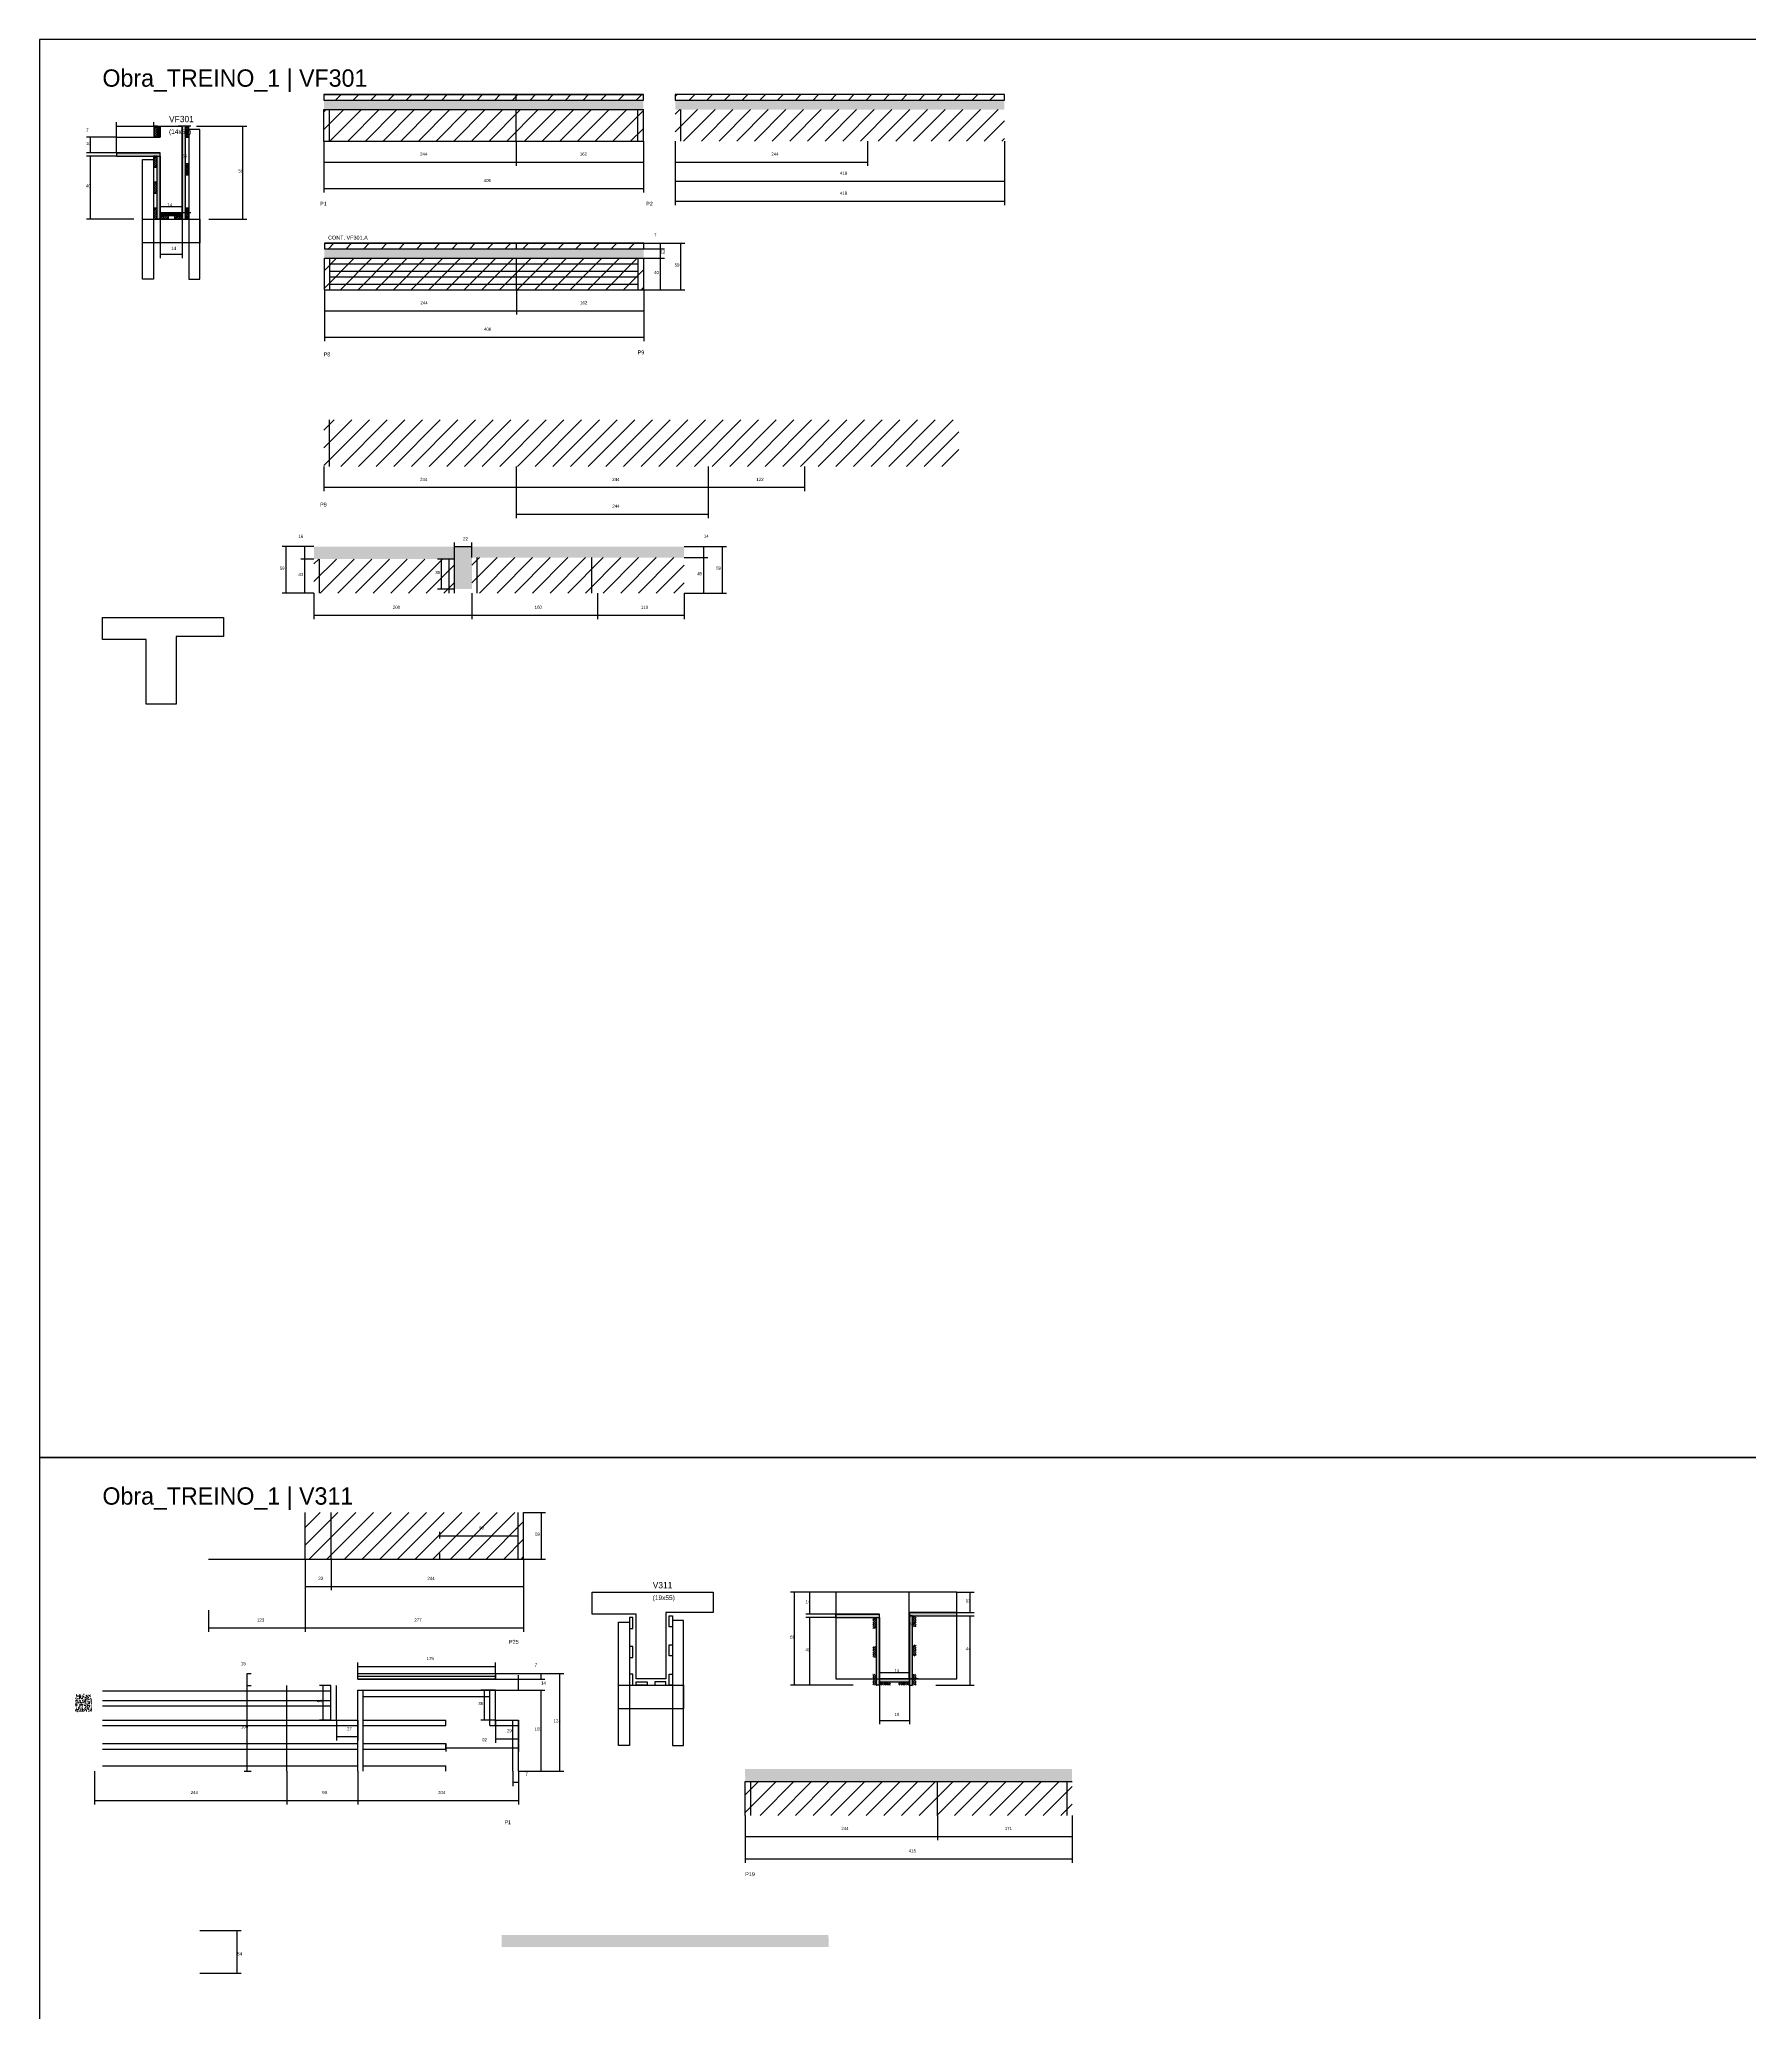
# Model space of a CAD drawing. Header units: metres. Extents: x -41 to 34840, y -36000 to 1848.
# Drawn here: x 0 to 2171, y -705 to 1800 of the extents above; entities that cross this region are included whole.
import ezdxf

# ---------------------------------------------------------------- set-up
doc = ezdxf.new("R2010")
doc.units = ezdxf.units.M
for name, color, linetype in [('CELL_BORDER', 8, 'Continuous'), ('CONCRETO', 251, 'Continuous'), ('COTA', 4, 'Continuous'), ('Cota Seção (2x)', 4, 'Continuous'), ('Hachura', 253, 'Continuous'), ('LABEL_ID', 3, 'Continuous'), ('Madeira', 126, 'Continuous'), ('NOMENCLATURA', 7, 'Continuous'), ('Painéis', 200, 'Continuous'), ('REAPROVEITAMENTO', 251, 'Continuous'), ('SARR_2.2x7', 40, 'Continuous'), ('SARR_3.5x7', 81, 'Continuous'), ('Texto Seção', 7, 'Continuous')]:
    doc.layers.add(name, color=color, linetype=linetype)

msp = doc.modelspace()

# ---------------------------------------------------------------- hatches: boundary and pattern name
at = {"layer": 'COTA'}
h = msp.add_hatch(dxfattribs=at)
h.set_pattern_fill('AR-CONC', scale=0.03)
h.paths.add_polyline_path([(766.7, 1723), (361.2, 1723), (361.2, 1723), (361.2, 1711), (361.2, 1711), (766.7, 1711), (766.7, 1711), (766.7, 1723)])
h = msp.add_hatch(dxfattribs=at)
h.set_pattern_fill('AR-CONC', scale=0.03)
h.paths.add_polyline_path([(1225.2, 1711), (1225.2, 1723), (1225.2, 1723), (807.2, 1723), (807.2, 1723), (807.2, 1711), (807.2, 1711), (1225.2, 1711)])
h = msp.add_hatch(dxfattribs=at)
h.set_pattern_fill('AR-CONC', scale=0.03)
h.paths.add_polyline_path([(767.2, 1534.2), (361.7, 1534.2), (361.7, 1534.2), (361.7, 1522.2), (361.7, 1522.2), (767.2, 1522.2), (767.2, 1522.2), (767.2, 1534.2)])
h = msp.add_hatch(dxfattribs=at)
h.set_pattern_fill('AR-CONC', scale=0.03)
h.paths.add_polyline_path([(549, 1102.3), (549, 1142.3), (549, 1142.3), (818.5, 1142.3), (818.5, 1142.3), (818.5, 1156.3), (818.5, 1156.3), (348.5, 1156.3), (348.5, 1156.3), (348.5, 1140.3), (348.5, 1140.3), (527, 1140.3), (527, 1140.3), (527, 1102.3), (527, 1102.3), (549, 1102.3)])
h = msp.add_hatch(dxfattribs=at)
h.set_pattern_fill('AR-CONC', scale=0.03)
h.paths.add_polyline_path([(66.5, -322.4), (66.5, -300.5), (66.5, -300.5), (45.9, -300.5), (45.9, -300.5), (45.9, -322.4), (45.9, -322.4), (66.5, -322.4)])
h = msp.add_hatch(dxfattribs=at)
h.set_pattern_fill('AR-CONC', scale=0.03)
h.paths.add_polyline_path([(1311.1, -395.6), (895.8, -395.6), (895.8, -395.6), (896.1, -411.6), (896.1, -411.6), (1311.1, -411.6), (1311.1, -411.6), (1311.1, -395.6)])
h = msp.add_hatch(dxfattribs=at)
h.set_pattern_fill('AR-CONC', scale=0.03)
h.paths.add_polyline_path([(1001.7, -606.4), (586.6, -606.4), (586.6, -606.4), (586.9, -621.4), (586.9, -621.4), (1002, -621.4), (1002, -621.4), (1001.7, -606.4)])
at = {"layer": 'Hachura'}
h = msp.add_hatch(dxfattribs=at)
h.set_pattern_fill('ANSI31', scale=0.5)
h.paths.add_polyline_path([(145.3, 1676), (149.7, 1676), (149.7, 1676), (149.7, 1690), (149.7, 1690), (145.3, 1690), (145.3, 1690), (145.3, 1676)])
h = msp.add_hatch(color=8, dxfattribs=at)
h.dxf.hatch_style = 1
h.paths.add_polyline_path([(149.7, 1690), (153.3, 1690), (153.3, 1690), (153.3, 1676), (153.3, 1676), (149.7, 1676), (149.7, 1676), (149.7, 1690)])
h = msp.add_hatch(color=8, dxfattribs=at)
h.dxf.hatch_style = 1
h.paths.add_polyline_path([(185.3, 1690), (181.3, 1690), (181.3, 1690), (181.3, 1572), (181.3, 1572), (185.3, 1572), (185.3, 1572), (185.3, 1690)])
h = msp.add_hatch(dxfattribs=at)
h.set_pattern_fill('ANSI31', scale=0.5)
h.paths.add_polyline_path([(185.3, 1676), (189.7, 1676), (189.7, 1676), (189.7, 1690), (189.7, 1690), (185.3, 1690), (185.3, 1690), (185.3, 1676)])
h = msp.add_hatch(color=8, dxfattribs=at)
h.dxf.hatch_style = 1
h.paths.add_polyline_path([(153.3, 1652), (153.3, 1656), (153.3, 1656), (97.7, 1656), (97.7, 1656), (97.7, 1652), (97.7, 1652), (153.3, 1652)])
h = msp.add_hatch(dxfattribs=at)
h.set_pattern_fill('ANSI31', scale=0.5)
h.paths.add_polyline_path([(144.9, 1638), (149.3, 1638), (149.3, 1638), (149.3, 1652), (149.3, 1652), (144.9, 1652), (144.9, 1652), (144.9, 1638)])
h = msp.add_hatch(color=8, dxfattribs=at)
h.dxf.hatch_style = 1
h.paths.add_polyline_path([(153.3, 1652), (149.3, 1652), (149.3, 1652), (149.3, 1572), (149.3, 1572), (153.3, 1572), (153.3, 1572), (153.3, 1652)])
h = msp.add_hatch(dxfattribs=at)
h.set_pattern_fill('ANSI31', scale=0.5)
h.paths.add_polyline_path([(185.3, 1628), (189.7, 1628), (189.7, 1628), (189.7, 1642), (189.7, 1642), (185.3, 1642), (185.3, 1642), (185.3, 1628)])
h = msp.add_hatch(dxfattribs=at)
h.set_pattern_fill('ANSI31', scale=0.5)
h.paths.add_polyline_path([(144.9, 1605), (149.3, 1605), (149.3, 1605), (149.3, 1619), (149.3, 1619), (144.9, 1619), (144.9, 1619), (144.9, 1605)])
h = msp.add_hatch(dxfattribs=at)
h.set_pattern_fill('ANSI31', scale=0.5)
h.paths.add_polyline_path([(144.9, 1572), (149.3, 1572), (149.3, 1572), (149.3, 1586), (149.3, 1586), (144.9, 1586), (144.9, 1586), (144.9, 1572)])
h = msp.add_hatch(color=8, dxfattribs=at)
h.dxf.hatch_style = 1
h.paths.add_polyline_path([(181.3, 1576.4), (181.3, 1580), (181.3, 1580), (153.3, 1580), (153.3, 1580), (153.3, 1576.4), (153.3, 1576.4), (181.3, 1576.4)])
h = msp.add_hatch(dxfattribs=at)
h.set_pattern_fill('ANSI31', scale=0.5)
h.paths.add_polyline_path([(185.3, 1572), (189.7, 1572), (189.7, 1572), (189.7, 1586), (189.7, 1586), (185.3, 1586), (185.3, 1586), (185.3, 1572)])
h = msp.add_hatch(dxfattribs=at)
h.set_pattern_fill('ANSI31', scale=0.5)
h.paths.add_polyline_path([(153.3, 1572), (153.3, 1576.4), (153.3, 1576.4), (163.3, 1576.4), (163.3, 1576.4), (163.3, 1572), (163.3, 1572), (153.3, 1572)])
h = msp.add_hatch(dxfattribs=at)
h.set_pattern_fill('ANSI31', scale=0.5)
h.paths.add_polyline_path([(181.3, 1572), (181.3, 1576.4), (181.3, 1576.4), (171.3, 1576.4), (171.3, 1576.4), (171.3, 1572), (171.3, 1572), (181.3, 1572)])
h = msp.add_hatch(color=8, dxfattribs=at)
h.dxf.hatch_style = 1
h.paths.add_polyline_path([(1066.6, -203.1), (1066.6, -199.1), (1066.6, -199.1), (1011, -199.1), (1011, -199.1), (1011, -203.1), (1011, -203.1), (1066.6, -203.1)])
h = msp.add_hatch(color=8, dxfattribs=at)
h.dxf.hatch_style = 1
h.paths.add_polyline_path([(1164.6, -201.1), (1164.6, -197.1), (1164.6, -197.1), (1104.6, -197.1), (1104.6, -197.1), (1104.6, -201.1), (1104.6, -201.1), (1164.6, -201.1)])
h = msp.add_hatch(color=8, dxfattribs=at)
h.dxf.hatch_style = 1
h.paths.add_polyline_path([(1108.6, -199.1), (1104.6, -199.1), (1104.6, -199.1), (1104.6, -289.1), (1104.6, -289.1), (1108.6, -289.1), (1108.6, -289.1), (1108.6, -199.1)])
h = msp.add_hatch(dxfattribs=at)
h.set_pattern_fill('ANSI31', scale=0.5)
h.paths.add_polyline_path([(1058.2, -217.1), (1062.6, -217.1), (1062.6, -217.1), (1062.6, -203.1), (1062.6, -203.1), (1058.2, -203.1), (1058.2, -203.1), (1058.2, -217.1)])
h = msp.add_hatch(color=8, dxfattribs=at)
h.dxf.hatch_style = 1
h.paths.add_polyline_path([(1062.6, -201.1), (1066.6, -201.1), (1066.6, -201.1), (1066.6, -289.1), (1066.6, -289.1), (1062.6, -289.1), (1062.6, -289.1), (1062.6, -201.1)])
h = msp.add_hatch(dxfattribs=at)
h.set_pattern_fill('ANSI31', scale=0.5)
h.paths.add_polyline_path([(1113, -215.1), (1108.6, -215.1), (1108.6, -215.1), (1108.6, -201.1), (1108.6, -201.1), (1113, -201.1), (1113, -201.1), (1113, -215.1)])
h = msp.add_hatch(dxfattribs=at)
h.set_pattern_fill('ANSI31', scale=0.5)
h.paths.add_polyline_path([(1058.2, -254.1), (1062.6, -254.1), (1062.6, -254.1), (1062.6, -240.1), (1062.6, -240.1), (1058.2, -240.1), (1058.2, -240.1), (1058.2, -254.1)])
h = msp.add_hatch(dxfattribs=at)
h.set_pattern_fill('ANSI31', scale=0.5)
h.paths.add_polyline_path([(1113, -252.1), (1108.6, -252.1), (1108.6, -252.1), (1108.6, -238.1), (1108.6, -238.1), (1113, -238.1), (1113, -238.1), (1113, -252.1)])
h = msp.add_hatch(dxfattribs=at)
h.set_pattern_fill('ANSI31', scale=0.5)
h.paths.add_polyline_path([(1058.2, -289.1), (1062.6, -289.1), (1062.6, -289.1), (1062.6, -275.1), (1062.6, -275.1), (1058.2, -275.1), (1058.2, -275.1), (1058.2, -289.1)])
h = msp.add_hatch(dxfattribs=at)
h.set_pattern_fill('ANSI31', scale=0.5)
h.paths.add_polyline_path([(1113, -289.1), (1108.6, -289.1), (1108.6, -289.1), (1108.6, -275.1), (1108.6, -275.1), (1113, -275.1), (1113, -275.1), (1113, -289.1)])
h = msp.add_hatch(color=8, dxfattribs=at)
h.dxf.hatch_style = 1
h.paths.add_polyline_path([(1104.6, -284.7), (1104.6, -281.1), (1104.6, -281.1), (1066.6, -281.1), (1066.6, -281.1), (1066.6, -284.7), (1066.6, -284.7), (1104.6, -284.7)])
h = msp.add_hatch(dxfattribs=at)
h.set_pattern_fill('ANSI31', scale=0.5)
h.paths.add_polyline_path([(1066.6, -289.1), (1066.6, -284.7), (1066.6, -284.7), (1080.6, -284.7), (1080.6, -284.7), (1080.6, -289.1), (1080.6, -289.1), (1066.6, -289.1)])
h = msp.add_hatch(dxfattribs=at)
h.set_pattern_fill('ANSI31', scale=0.5)
h.paths.add_polyline_path([(1104.6, -289.1), (1104.6, -284.7), (1104.6, -284.7), (1090.6, -284.7), (1090.6, -284.7), (1090.6, -289.1), (1090.6, -289.1), (1104.6, -289.1)])
at = {"layer": 'REAPROVEITAMENTO'}
h = msp.add_hatch(dxfattribs=at)
h.set_pattern_fill('ANSI31', scale=5)
h.paths.add_polyline_path([(361.2, 1730), (361.2, 1723), (361.2, 1723), (766.7, 1723), (766.7, 1723), (766.7, 1730), (766.7, 1730), (361.2, 1730)])
h = msp.add_hatch(dxfattribs=at)
h.set_pattern_fill('ANSI31', scale=5)
h.paths.add_polyline_path([(807.2, 1730), (807.2, 1723), (807.2, 1723), (1225.2, 1723), (1225.2, 1723), (1225.2, 1730), (1225.2, 1730), (807.2, 1730)])
h = msp.add_hatch(dxfattribs=at)
h.set_pattern_fill('ANSI31', scale=5)
h.paths.add_polyline_path([(361.2, 1711), (361.2, 1671), (361.2, 1671), (766.7, 1671), (766.7, 1671), (766.7, 1711), (766.7, 1711), (361.2, 1711)])
h = msp.add_hatch(dxfattribs=at)
h.set_pattern_fill('ANSI31', scale=5)
h.paths.add_polyline_path([(807.2, 1711), (807.2, 1671), (807.2, 1671), (1225.2, 1671), (1225.2, 1671), (1225.2, 1711), (1225.2, 1711), (807.2, 1711)])
h = msp.add_hatch(dxfattribs=at)
h.set_pattern_fill('ANSI31', scale=5)
h.paths.add_polyline_path([(361.7, 1541.2), (361.7, 1534.2), (361.7, 1534.2), (767.2, 1534.2), (767.2, 1534.2), (767.2, 1541.2), (767.2, 1541.2), (361.7, 1541.2)])
h = msp.add_hatch(dxfattribs=at)
h.set_pattern_fill('ANSI31', scale=5)
h.paths.add_polyline_path([(361.7, 1522.2), (361.7, 1482.2), (361.7, 1482.2), (767.2, 1482.2), (767.2, 1482.2), (767.2, 1522.2), (767.2, 1522.2), (361.7, 1522.2)])
h = msp.add_hatch(dxfattribs=at)
h.set_pattern_fill('ANSI31', scale=5)
h.paths.add_polyline_path([(361.2, 1317), (361.2, 1258), (361.2, 1258), (1167.2, 1258), (1167.2, 1258), (1167.2, 1317), (1167.2, 1317), (361.2, 1317)])
h = msp.add_hatch(dxfattribs=at)
h.set_pattern_fill('ANSI31', scale=5)
h.paths.add_polyline_path([(527, 1097.3), (527, 1140.3), (527, 1140.3), (348.5, 1140.3), (348.5, 1140.3), (348.5, 1097.3), (348.5, 1097.3), (527, 1097.3)])
h = msp.add_hatch(dxfattribs=at)
h.set_pattern_fill('ANSI31', scale=5)
h.paths.add_polyline_path([(818.5, 1097.3), (818.5, 1142.3), (818.5, 1142.3), (549, 1142.3), (549, 1142.3), (549, 1097.3), (549, 1097.3), (818.5, 1097.3)])
h = msp.add_hatch(dxfattribs=at)
h.set_pattern_fill('ANSI31', scale=5)
h.paths.add_polyline_path([(337.5, -70), (337.5, -129), (337.5, -129), (614.5, -129), (614.5, -129), (614.5, -70), (614.5, -70), (337.5, -70)])
h = msp.add_hatch(dxfattribs=at)
h.set_pattern_fill('ANSI31', scale=5)
h.paths.add_polyline_path([(1311.1, -454.6), (1311.1, -411.6), (1311.1, -411.6), (896.1, -411.6), (896.1, -411.6), (896.1, -454.6), (896.1, -454.6), (1311.1, -454.6)])

# ---------------------------------------------------------------- linework, layer by layer
at = {"layer": 'CELL_BORDER'}
for points in [[(0, 0), (2900, 0), (2900, 1800), (0, 1800)], [(0, -1800), (2900, -1800), (2900, 0), (0, 0)]]:
    msp.add_lwpolyline(points, close=True, dxfattribs=at)
at = {"layer": 'CONCRETO'}
for points in [[(97.7, 1656), (97.7, 1676), (153.3, 1676), (153.3, 1690), (181.3, 1690), (181.3, 1580), (153.3, 1580), (153.3, 1656)], [(80, 1038.2), (80, 1066.2), (233.6, 1066.2), (233.6, 1042.2), (173.6, 1042.2), (173.6, 956.2), (135.6, 956.2), (135.6, 1038.2)], [(701.8, -199.1), (701.8, -171.1), (855.4, -171.1), (855.4, -197.1), (795.4, -197.1), (795.4, -281.1), (757.4, -281.1), (757.4, -199.1)], [(1011, -281.1), (1164.6, -281.1), (1164.6, -171.1), (1011, -171.1)]]:
    msp.add_lwpolyline(points, close=True, dxfattribs=at)
at = {"layer": 'COTA'}
for p, q in [((97.7, 1676), (97.7, 1695)), ((97.7, 1690), (145.3, 1690)), ((145.3, 1690), (145.3, 1695)), ((199.3, 1690), (263.1, 1690)), ((258.1, 1572), (258.1, 1690)), ((97.7, 1676), (59.6, 1676)), ((97.7, 1656), (59.6, 1656)), ((64.6, 1656), (64.6, 1676)), ((361.2, 1671), (361.2, 1639.4)), ((361.2, 1671), (361.2, 1605.9)), ((605.2, 1671), (605.2, 1639.4)), ((605.2, 1671), (605.2, 1639.4)), ((766.7, 1671), (766.7, 1639.4)), ((766.7, 1671), (766.7, 1605.9)), ((807.2, 1671), (807.2, 1639.4)), ((807.2, 1671), (807.2, 1615.2)), ((807.2, 1671), (807.2, 1589.8)), ((1051.2, 1671), (1051.2, 1639.4)), ((1225.2, 1671), (1225.2, 1615.2)), ((1225.2, 1671), (1225.2, 1589.8)), ((97.7, 1652), (59.6, 1652)), ((64.6, 1572), (64.6, 1652)), ((361.2, 1644.4), (605.2, 1644.4)), ((605.2, 1644.4), (766.7, 1644.4)), ((807.2, 1644.4), (1051.2, 1644.4)), ((361.2, 1610.9), (766.7, 1610.9)), ((807.2, 1620.2), (1225.2, 1620.2)), ((807.2, 1594.8), (1225.2, 1594.8)), ((119.7, 1572), (59.6, 1572)), ((153.3, 1572), (153.3, 1522.3)), ((181.3, 1572), (181.3, 1522.3)), ((214.9, 1572), (263.1, 1572)), ((767.2, 1541.2), (793.5, 1541.2)), ((767.2, 1541.2), (819.5, 1541.2)), ((767.2, 1534.2), (793.5, 1534.2)), ((767.2, 1534.2), (793.5, 1534.2)), ((788.5, 1534.2), (788.5, 1541.2)), ((788.5, 1522.2), (788.5, 1534.2)), ((814.5, 1482.2), (814.5, 1541.2)), ((153.3, 1527.3), (181.3, 1527.3)), ((767.2, 1522.2), (793.5, 1522.2)), ((767.2, 1522.2), (793.5, 1522.2)), ((788.5, 1482.2), (788.5, 1522.2)), ((361.7, 1482.2), (361.7, 1450.7)), ((361.7, 1482.2), (361.7, 1417.1)), ((605.7, 1482.2), (605.7, 1450.7)), ((605.7, 1482.2), (605.7, 1450.7)), ((767.2, 1482.2), (767.2, 1450.7)), ((767.2, 1482.2), (767.2, 1417.1)), ((767.2, 1482.2), (793.5, 1482.2)), ((767.2, 1482.2), (819.5, 1482.2)), ((361.7, 1455.7), (605.7, 1455.7)), ((605.7, 1455.7), (767.2, 1455.7)), ((361.7, 1422.1), (767.2, 1422.1)), ((361.2, 1258), (361.2, 1226.5)), ((605.2, 1258), (605.2, 1226.5)), ((605.2, 1258), (605.2, 1226.5)), ((605.2, 1258), (605.2, 1192.4)), ((849.2, 1258), (849.2, 1226.5)), ((849.2, 1258), (849.2, 1192.4)), ((849.2, 1258), (849.2, 1226.5)), ((971.2, 1258), (971.2, 1226.5)), ((361.2, 1231.5), (605.2, 1231.5)), ((605.2, 1231.5), (849.2, 1231.5)), ((849.2, 1231.5), (971.2, 1231.5)), ((605.2, 1197.4), (849.2, 1197.4)), ((348.5, 1156.3), (308.1, 1156.3)), ((313.1, 1097.3), (313.1, 1156.3)), ((348.5, 1156.3), (331.9, 1156.3)), ((336.9, 1140.3), (336.9, 1156.3)), ((527, 1140.3), (527, 1161.3)), ((527, 1156.3), (549, 1156.3)), ((549, 1142.3), (549, 1161.3)), ((818.5, 1156.3), (848.4, 1156.3)), ((818.5, 1156.3), (872.2, 1156.3)), ((843.4, 1142.3), (843.4, 1156.3)), ((867.2, 1097.3), (867.2, 1156.3)), ((348.5, 1140.3), (331.9, 1140.3)), ((348.5, 1140.3), (331.9, 1140.3)), ((336.9, 1097.3), (336.9, 1140.3)), ((527, 1140.3), (505.5, 1140.3)), ((510.5, 1102.3), (510.5, 1140.3)), ((818.5, 1142.3), (848.4, 1142.3)), ((818.5, 1142.3), (848.4, 1142.3)), ((843.4, 1097.3), (843.4, 1142.3)), ((527, 1102.3), (505.5, 1102.3)), ((348.5, 1097.3), (308.1, 1097.3)), ((348.5, 1097.3), (331.9, 1097.3)), ((348.5, 1097.3), (348.5, 1064.1)), ((549, 1097.3), (549, 1064.1)), ((549, 1097.3), (549, 1064.1)), ((708.5, 1097.3), (708.5, 1064.1)), ((708.5, 1097.3), (708.5, 1064.1)), ((818.5, 1097.3), (848.4, 1097.3)), ((818.5, 1097.3), (872.2, 1097.3)), ((818.5, 1097.3), (818.5, 1064.1)), ((348.5, 1069.1), (549, 1069.1)), ((549, 1069.1), (708.5, 1069.1)), ((708.5, 1069.1), (818.5, 1069.1)), ((614.5, -70), (642.3, -70)), ((637.3, -129), (637.3, -70)), ((508.5, -99.5), (508.5, -94.5)), ((508.5, -99.5), (607.6, -99.5)), ((607.6, -99.5), (607.6, -94.5)), ((337.5, -129), (337.5, -221.5)), ((337.5, -129), (337.5, -168.7)), ((337.5, -129), (337.5, -221.5)), ((370.5, -129), (370.5, -168.7)), ((370.5, -129), (370.5, -168.7)), ((614.5, -129), (642.3, -129)), ((614.5, -129), (614.5, -221.5)), ((614.5, -129), (614.5, -168.7)), ((337.5, -163.7), (370.5, -163.7)), ((370.5, -163.7), (614.5, -163.7)), ((1011, -171.1), (953.6, -171.1)), ((958.6, -289.1), (958.6, -171.1)), ((1011, -171.1), (973, -171.1)), ((978, -199.1), (978, -171.1)), ((1164.6, -171.1), (1186.5, -171.1)), ((1181.5, -197.1), (1181.5, -171.1)), ((214.8, -194), (214.8, -221.5)), ((1011, -199.1), (973, -199.1)), ((1164.6, -197.1), (1186.5, -197.1)), ((214.8, -216.5), (337.5, -216.5)), ((337.5, -216.5), (614.5, -216.5)), ((1011, -203.1), (973, -203.1)), ((978, -289.1), (978, -203.1)), ((1164.6, -201.1), (1186.5, -201.1)), ((1181.5, -289.1), (1181.5, -201.1)), ((1033, -289.1), (953.6, -289.1)), ((1033, -289.1), (973, -289.1)), ((1066.6, -289.1), (1066.6, -338.8)), ((1104.6, -289.1), (1104.6, -338.8)), ((1138.2, -289.1), (1186.5, -289.1)), ((1066.6, -333.8), (1104.6, -333.8)), ((601, -398.4), (601, -417.3)), ((608, -398.4), (608, -417.3)), ((601, -412.3), (608, -412.3)), ((896.1, -454.6), (896.1, -486.1)), ((896.1, -454.6), (896.1, -514.6)), ((1140.1, -454.6), (1140.1, -486.1)), ((1140.1, -454.6), (1140.1, -486.1)), ((1311.1, -454.6), (1311.1, -486.1)), ((1311.1, -454.6), (1311.1, -514.6)), ((896.1, -481.1), (1140.1, -481.1)), ((1140.1, -481.1), (1311.1, -481.1)), ((896.1, -509.6), (1311.1, -509.6)), ((203.8, -600.7), (256.1, -600.7)), ((251.1, -654.7), (251.1, -600.7)), ((203.8, -654.7), (256.1, -654.7))]:
    msp.add_line(p, q, dxfattribs=at)
at = {"layer": 'Cota Seção (2x)'}
for p, q in [((192.3, 1690), (176.3, 1690)), ((181.3, 1580), (181.3, 1690)), ((153.3, 1572), (153.3, 1593)), ((153.3, 1588), (181.3, 1588)), ((192.3, 1580), (176.3, 1580)), ((181.3, 1572), (181.3, 1593)), ((1115.6, -171.1), (1099.1, -171.1)), ((1104.1, -281.1), (1104.1, -171.1)), ((263.9, -289.4), (263.9, -274.4)), ((263.9, -274.4), (268.9, -274.4)), ((404, -274.4), (404, -260.3)), ((404, -265.3), (579, -265.3)), ((579, -274.4), (579, -260.3)), ((579, -274.4), (641.8, -274.4)), ((608, -274.4), (665.8, -274.4)), ((636.8, -281.4), (636.8, -274.4)), ((660.8, -398.4), (660.8, -274.4)), ((1066.6, -289.1), (1066.6, -268.1)), ((1066.6, -273.1), (1104.6, -273.1)), ((1104.6, -289.1), (1104.6, -268.1)), ((263.9, -289.4), (268.9, -289.4)), ((263.9, -398.4), (263.9, -289.4)), ((263.9, -289.4), (268.9, -289.4)), ((370, -289.4), (355.4, -289.4)), ((360.4, -333.4), (360.4, -289.4)), ((579, -295.4), (560.2, -295.4)), ((565.2, -333.4), (565.2, -295.4)), ((579, -281.4), (579, -276.4)), ((579, -281.4), (608, -281.4)), ((579, -281.4), (641.8, -281.4)), ((579, -295.4), (641.8, -295.4)), ((608, -295.4), (608, -276.4)), ((636.8, -398.4), (636.8, -295.4)), ((1115.6, -281.1), (1099.1, -281.1)), ((370, -333.4), (355.4, -333.4)), ((377, -333.4), (377, -359.5)), ((404, -333.4), (404, -359.5)), ((579, -333.4), (560.2, -333.4)), ((579, -333.4), (579, -362.2)), ((608, -333.4), (608, -362.2)), ((377, -354.5), (404, -354.5)), ((516, -363.3), (516, -373.5)), ((516, -368.5), (608, -368.5)), ((579, -357.2), (608, -357.2)), ((608, -363.3), (608, -373.5)), ((70, -398.4), (70, -440.5)), ((259.9, -398.4), (268.9, -398.4)), ((314, -398.4), (314, -440.5)), ((314, -398.4), (314, -440.5)), ((404, -398.4), (404, -440.5)), ((404, -398.4), (404, -440.5)), ((608, -398.4), (608, -440.5)), ((608, -398.4), (641.8, -398.4)), ((608, -398.4), (665.8, -398.4)), ((70, -435.5), (314, -435.5)), ((314, -435.5), (404, -435.5)), ((404, -435.5), (608, -435.5))]:
    msp.add_line(p, q, dxfattribs=at)
at = {"layer": 'Madeira'}
for points in [[(145.3, 1676), (149.7, 1676), (149.7, 1690), (145.3, 1690)], [(185.3, 1676), (189.7, 1676), (189.7, 1690), (185.3, 1690)], [(144.9, 1638), (149.3, 1638), (149.3, 1652), (144.9, 1652)], [(185.3, 1628), (189.7, 1628), (189.7, 1642), (185.3, 1642)], [(144.9, 1605), (149.3, 1605), (149.3, 1619), (144.9, 1619)], [(144.9, 1572), (149.3, 1572), (149.3, 1586), (144.9, 1586)], [(185.3, 1572), (189.7, 1572), (189.7, 1586), (185.3, 1586)], [(153.3, 1572), (153.3, 1576.4), (163.3, 1576.4), (163.3, 1572)], [(181.3, 1572), (181.3, 1576.4), (171.3, 1576.4), (171.3, 1572)], [(749, -217.1), (753.4, -217.1), (753.4, -203.1), (749, -203.1)], [(803.8, -215.1), (799.4, -215.1), (799.4, -201.1), (803.8, -201.1)], [(749, -254.1), (753.4, -254.1), (753.4, -240.1), (749, -240.1)], [(803.8, -252.1), (799.4, -252.1), (799.4, -238.1), (803.8, -238.1)], [(749, -289.1), (753.4, -289.1), (753.4, -275.1), (749, -275.1)], [(803.8, -289.1), (799.4, -289.1), (799.4, -275.1), (803.8, -275.1)], [(757.4, -289.1), (757.4, -284.7), (771.4, -284.7), (771.4, -289.1)], [(795.4, -289.1), (795.4, -284.7), (781.4, -284.7), (781.4, -289.1)]]:
    msp.add_lwpolyline(points, close=True, dxfattribs=at)
at = {"layer": 'Painéis'}
for p, q in [((361.2, 1730), (766.7, 1730)), ((605.2, 1723), (605.2, 1730)), ((766.7, 1723), (766.7, 1730)), ((361.2, 1723), (766.7, 1723)), ((361.2, 1711), (766.7, 1711)), ((361.2, 1671), (361.2, 1711)), ((605.2, 1671), (605.2, 1711)), ((766.7, 1671), (766.7, 1711)), ((97.7, 1656), (153.3, 1656)), ((361.2, 1671), (766.7, 1671)), ((153.3, 1580), (181.3, 1580)), ((361.7, 1541.2), (767.2, 1541.2)), ((361.7, 1534.2), (767.2, 1534.2)), ((605.7, 1534.2), (605.7, 1541.2)), ((767.2, 1534.2), (767.2, 1541.2)), ((361.7, 1522.2), (767.2, 1522.2)), ((361.7, 1482.2), (361.7, 1522.2)), ((605.7, 1482.2), (605.7, 1522.2)), ((767.2, 1482.2), (767.2, 1522.2)), ((361.7, 1482.2), (767.2, 1482.2)), ((337.5, -129), (337.5, -70)), ((370.5, -129), (370.5, -70)), ((614.5, -129), (614.5, -70)), ((214.8, -129), (614.5, -129)), ((1011, -199.1), (1066.6, -199.1)), ((1011, -203.1), (1011, -199.1)), ((1066.6, -203.1), (1066.6, -199.1)), ((1104.6, -197.1), (1164.6, -197.1)), ((1104.6, -201.1), (1104.6, -197.1)), ((1164.6, -201.1), (1164.6, -197.1)), ((1066.6, -289.1), (1066.6, -203.1)), ((1104.6, -289.1), (1104.6, -201.1)), ((404, -274.4), (579, -274.4)), ((404, -281.4), (404, -274.4)), ((314, -398.4), (314, -289.4)), ((377, -333.4), (377, -289.4)), ((404, -281.4), (579, -281.4)), ((404, -295.4), (579, -295.4)), ((404, -398.4), (404, -295.4)), ((579, -333.4), (579, -295.4)), ((1066.6, -281.1), (1104.6, -281.1)), ((1066.6, -284.7), (1066.6, -281.1)), ((1104.6, -284.7), (1104.6, -281.1)), ((377, -333.4), (404, -333.4)), ((579, -333.4), (608, -333.4)), ((608, -398.4), (608, -333.4)), ((896.1, -411.6), (1311.1, -411.6)), ((896.1, -454.6), (896.1, -411.6)), ((1140.1, -454.6), (1140.1, -411.6))]:
    msp.add_line(p, q, dxfattribs=at)
for points in [[(361.2, 1723), (766.7, 1723), (766.7, 1730), (361.2, 1730)], [(807.2, 1723), (1225.2, 1723), (1225.2, 1730), (807.2, 1730)], [(149.7, 1690), (153.3, 1690), (153.3, 1676), (149.7, 1676)], [(185.3, 1690), (181.3, 1690), (181.3, 1572), (185.3, 1572)], [(153.3, 1652), (153.3, 1656), (97.7, 1656), (97.7, 1652)], [(149.3, 1652), (153.3, 1652), (153.3, 1572), (149.3, 1572)], [(181.3, 1576.4), (181.3, 1580), (153.3, 1580), (153.3, 1576.4)], [(361.7, 1534.2), (767.2, 1534.2), (767.2, 1541.2), (361.7, 1541.2)], [(1066.6, -203.1), (1066.6, -199.1), (1011, -199.1), (1011, -203.1)], [(1164.6, -201.1), (1164.6, -197.1), (1104.6, -197.1), (1104.6, -201.1)], [(1062.6, -203.1), (1066.6, -203.1), (1066.6, -289.1), (1062.6, -289.1)], [(1108.6, -201.1), (1104.6, -201.1), (1104.6, -289.1), (1108.6, -289.1)], [(579, -281.4), (404, -281.4), (404, -274.4), (579, -274.4)], [(1104.6, -284.7), (1104.6, -281.1), (1066.6, -281.1), (1066.6, -284.7)]]:
    msp.add_lwpolyline(points, close=True, dxfattribs=at)
at = {"layer": 'SARR_2.2x7'}
for p, q in [((368.2, 1671), (368.2, 1711)), ((759.8, 1671), (759.8, 1711)), ((814.1, 1671), (814.1, 1711)), ((368.6, 1482.2), (368.6, 1522.2)), ((368.6, 1515.2), (605.7, 1515.2)), ((368.6, 1505.7), (605.7, 1505.7)), ((605.7, 1515.2), (760.2, 1515.2)), ((605.7, 1505.7), (760.2, 1505.7)), ((760.2, 1482.2), (760.2, 1522.2)), ((368.6, 1498.7), (605.7, 1498.7)), ((368.6, 1489.2), (605.7, 1489.2)), ((605.7, 1498.7), (760.2, 1498.7)), ((605.7, 1489.2), (760.2, 1489.2)), ((368.2, 1258), (368.2, 1317)), ((355.4, 1097.3), (355.4, 1140.3)), ((520, 1097.3), (520, 1140.3)), ((527, 1097.3), (527, 1140.3)), ((555.9, 1097.3), (555.9, 1142.3)), ((701.5, 1097.3), (701.5, 1142.3)), ((607.6, -129), (607.6, -70)), ((508.5, -103), (508.5, -96)), ((508.5, -129), (508.5, -122)), ((80, -296.4), (314, -296.4)), ((314, -296.4), (370, -296.4)), ((370, -333.4), (370, -289.4)), ((404, -277.9), (579, -277.9)), ((411, -398.4), (411, -296.4)), ((572, -340.4), (572, -296.4)), ((80, -308.4), (314, -308.4)), ((80, -315.4), (314, -315.4)), ((314, -308.4), (370, -308.4)), ((314, -315.4), (370, -315.4)), ((411, -303.4), (572, -303.4)), ((80, -333.4), (314, -333.4)), ((80, -340.4), (314, -340.4)), ((314, -333.4), (404, -333.4)), ((314, -340.4), (404, -340.4)), ((411, -333.4), (516, -333.4)), ((411, -340.4), (516, -340.4)), ((516, -340.4), (516, -333.4)), ((572, -340.4), (579, -340.4)), ((579, -340.4), (579, -333.4)), ((579, -340.4), (608, -340.4)), ((601, -398.4), (601, -333.4)), ((80, -363.3), (314, -363.3)), ((80, -370.3), (314, -370.3)), ((314, -363.3), (404, -363.3)), ((314, -370.3), (404, -370.3)), ((411, -363.3), (516, -363.3)), ((411, -370.3), (516, -370.3)), ((516, -370.3), (516, -363.3)), ((80, -391.4), (314, -391.4)), ((314, -391.4), (404, -391.4)), ((411, -391.4), (516, -391.4)), ((516, -398.4), (516, -391.4)), ((903, -454.6), (903, -411.6)), ((1304.6, -454.6), (1304.6, -411.6))]:
    msp.add_line(p, q, dxfattribs=at)
at = {"layer": 'SARR_3.5x7'}
for points in [[(203.7, 1685.6), (189.7, 1685.6), (189.7, 1495.5), (203.7, 1495.5)], [(130.9, 1647.6), (144.9, 1647.6), (144.9, 1495.5), (130.9, 1495.5)], [(130.9, 1572), (203.7, 1572), (203.7, 1542), (130.9, 1542)], [(735, -209.1), (749, -209.1), (749, -365.6), (735, -365.6)], [(817.8, -207.1), (803.8, -207.1), (803.8, -365.6), (817.8, -365.6)], [(735, -289.1), (817.8, -289.1), (817.8, -319.2), (735, -319.2)]]:
    msp.add_lwpolyline(points, close=True, dxfattribs=at)

# ---------------------------------------------------------------- texts
at = {"layer": 'COTA'}
for s, p in [('7', (59.1, 1683)), ('10', (59.1, 1666)), ('244', (483.2, 1652.5)), ('162', (686, 1652.5)), ('244', (929.2, 1652.5)), ('59', (252.6, 1631)), ('418', (1016.2, 1628.3)), ('40', (59.1, 1612)), ('406', (564, 1619)), ('418', (1016.2, 1602.9)), ('7', (780.4, 1550.1)), ('14', (167.3, 1532.8)), ('12', (788.5, 1528.2)), ('40', (780.4, 1502.2)), ('59', (806.4, 1511.7)), ('244', (483.7, 1463.7)), ('162', (686.4, 1463.8)), ('406', (564.4, 1430.2)), ('244', (483.2, 1239.5)), ('244', (727.2, 1239.5)), ('122', (910.2, 1239.5)), ('244', (727.2, 1205.5)), ('16', (328.8, 1167.3)), ('22', (538, 1164.3)), ('14', (843.4, 1167.4)), ('59', (305, 1126.8)), ('59', (859.1, 1126.8)), ('43', (328.7, 1118.8)), ('38', (502.3, 1121.3)), ('45', (835.2, 1119.8)), ('200', (448.7, 1077.2)), ('160', (628.7, 1077.2)), ('110', (763.5, 1077.2)), ('99', (558.1, -91.4)), ('59', (629.2, -99.5)), ('33', (354, -155.5)), ('244', (492.5, -155.6)), ('14', (972.5, -185.1)), ('13', (1176, -184.1)), ('123', (276.2, -208.4)), ('277', (476, -208.4)), ('59', (953.1, -230.1)), ('43', (972.5, -246.1)), ('44', (1176, -245.1)), ('19', (1085.6, -328.3)), ('7', (616.9, -404.3)), ('244', (1018.1, -473)), ('171', (1225.6, -473)), ('415', (1103.6, -501.5)), ('54', (251.1, -632.2))]:
    msp.add_text(s, height=4, dxfattribs=at).set_placement(p)
at = {"layer": 'Cota Seção (2x)'}
for s, p in [('55', (181.3, 1650)), ('14', (162.3, 1588)), ('55', (1104.1, -213.1)), ('15', (255.8, -263.8)), ('175', (491.5, -257.2)), ('7', (628.7, -265.6)), ('19', (1085.6, -273.1)), ('14', (636.8, -288.4)), ('44', (352.3, -311.4)), ('38', (556.9, -314.4)), ('109', (255.8, -343.9)), ('27', (390.5, -346.5)), ('29', (593.5, -349.1)), ('103', (628.6, -346.9)), ('124', (652.7, -336.4)), ('92', (562, -360.4)), ('244', (192, -427.5)), ('90', (359, -427.4)), ('204', (506, -427.4))]:
    msp.add_text(s, height=4, dxfattribs=at).set_placement(p)
at = {"layer": 'LABEL_ID'}
for s, p in [('Obra_TREINO_1 | VF301', (80, 1740)), ('Obra_TREINO_1 | V311', (80, -60))]:
    msp.add_text(s, height=22, dxfattribs=at).set_placement(p)
at = {"layer": 'NOMENCLATURA'}
for s, p in [('P1', (356.3, 1588.9)), ('P2', (770.3, 1588.9)), ('P8', (360.8, 1397.8)), ('P9', (759.4, 1400.2)), ('P9', (356.3, 1207.1)), ('P25', (596.1, -236.6)), ('P1', (590.3, -465.7)), ('P19', (896, -531.6))]:
    msp.add_text(s, height=5, dxfattribs=at).set_placement(p)
at = {"layer": 'Texto Seção'}
for s, height, p in [('VF301', 8, (164.5, 1695)), ('(14x55)', 6, (164.5, 1680)), ('CONT. VF301.A', 5, (366.5, 1545.9)), ('V311', 8, (778.6, -166.1)), ('(19x55)', 6, (778.6, -181.1))]:
    msp.add_text(s, height=height, dxfattribs=at).set_placement(p)

doc.saveas('drawing.dxf')
